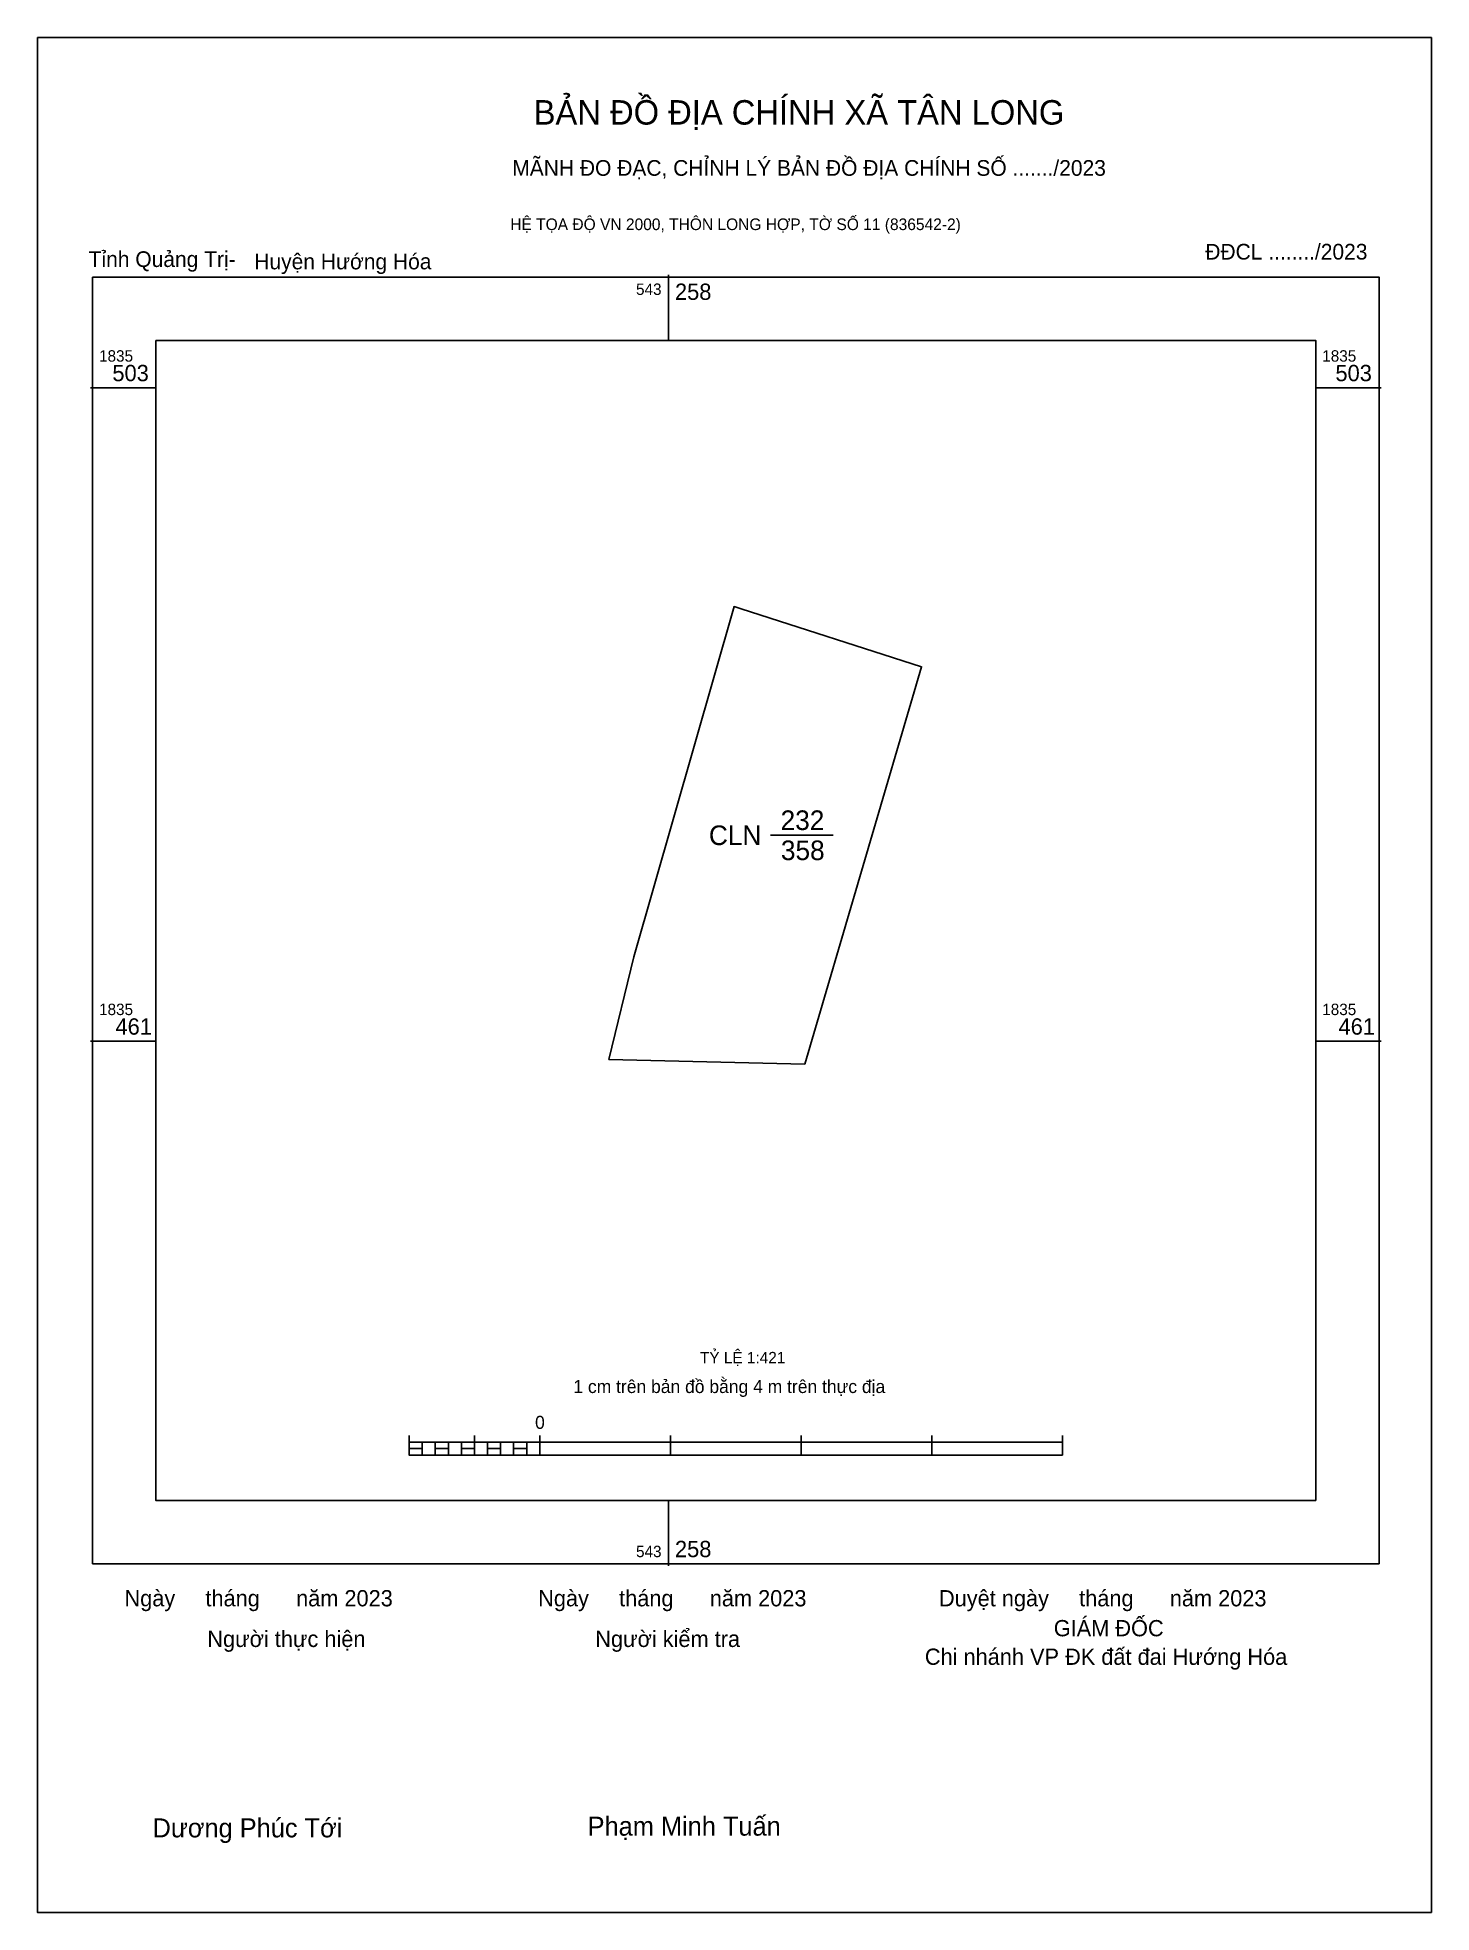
# Model space of a CAD drawing. Extents: x 543218 to 543308, y 1835405 to 1835526.
import ezdxf

# ---------------------------------------------------------------- set-up
doc = ezdxf.new("R2010")
doc.units = 0
for name, color, linetype in [('Level 10', 7, 'Continuous'), ('Level 13', 7, 'Continuous'), ('Level 15', 7, 'Continuous'), ('Level 27', 7, 'Continuous'), ('Level 6', 7, 'Continuous'), ('Level 62', 7, 'Continuous'), ('Level 63', 7, 'Continuous'), ('Level 9', 7, 'Continuous')]:
    doc.layers.add(name, color=color, linetype=linetype)

msp = doc.modelspace()

# ---------------------------------------------------------------- linework, layer by layer
at = {"layer": 'Level 10'}
msp.add_lwpolyline([(543254.64, 1835460.2), (543256.25, 1835466.82), (543262.72, 1835489.39), (543263.17, 1835489.24), (543274.81, 1835485.51), (543267.28, 1835459.9)], close=True, dxfattribs=at)
at = {"layer": 'Level 13'}
msp.add_line((543265.06, 1835474.65), (543269.11, 1835474.65), dxfattribs=at)
at = {"layer": 'Level 15'}
msp.add_lwpolyline([(543217.81, 1835526.07), (543307.68, 1835526.07), (543307.68, 1835405.22), (543217.81, 1835405.22)], close=True, dxfattribs=at)
at = {"layer": 'Level 27'}
for p, q in [((543262.72, 1835489.39), (543262.72, 1835489.39)), ((543256.25, 1835466.82), (543256.25, 1835466.82)), ((543254.64, 1835460.2), (543254.64, 1835460.2)), ((543267.28, 1835459.9), (543267.28, 1835459.9))]:
    msp.add_line(p, q, dxfattribs=at)
at = {"layer": 'Level 62'}
msp.add_lwpolyline([(543225.44, 1835506.55), (543300.22, 1835506.55), (543300.22, 1835431.78), (543225.44, 1835431.78)], close=True, dxfattribs=at)
at = {"layer": 'Level 63'}
for p, q in [((543258.49, 1835510.77), (543258.49, 1835506.55)), ((543221.23, 1835503.5), (543225.44, 1835503.5)), ((543300.22, 1835503.5), (543304.43, 1835503.5)), ((543221.23, 1835461.38), (543225.44, 1835461.38)), ((543300.22, 1835461.38), (543304.43, 1835461.38)), ((543241.77, 1835435.97), (543241.77, 1835434.7)), ((543245.98, 1835435.97), (543245.98, 1835434.7)), ((543250.19, 1835435.97), (543250.19, 1835434.7)), ((543258.62, 1835435.97), (543258.62, 1835434.7)), ((543267.04, 1835435.97), (543267.04, 1835434.7)), ((543275.47, 1835435.97), (543275.47, 1835434.7)), ((543283.89, 1835435.97), (543283.89, 1835434.7)), ((543241.77, 1835435.54), (543283.89, 1835435.54)), ((543241.77, 1835434.7), (543283.89, 1835434.7)), ((543242.61, 1835435.54), (543242.61, 1835434.7)), ((543243.45, 1835435.54), (543243.45, 1835434.7)), ((543244.3, 1835435.54), (543244.3, 1835434.7)), ((543245.14, 1835435.54), (543245.14, 1835434.7)), ((543245.98, 1835435.54), (543245.98, 1835434.7)), ((543246.82, 1835435.54), (543246.82, 1835434.7)), ((543247.67, 1835435.54), (543247.67, 1835434.7)), ((543248.51, 1835435.54), (543248.51, 1835434.7)), ((543249.35, 1835435.54), (543249.35, 1835434.7)), ((543250.19, 1835435.54), (543250.19, 1835434.7)), ((543258.49, 1835431.78), (543258.49, 1835427.57))]:
    msp.add_line(p, q, dxfattribs=at)
for points in [[(543221.36, 1835510.63), (543304.3, 1835510.63), (543304.3, 1835427.7), (543221.36, 1835427.7)], [(543241.77, 1835435.12), (543242.61, 1835435.12), (543242.61, 1835434.7), (543241.77, 1835434.7)], [(543241.77, 1835435.12), (543242.61, 1835435.12), (543242.61, 1835434.7), (543241.77, 1835434.7)], [(543243.45, 1835435.12), (543244.3, 1835435.12), (543244.3, 1835434.7), (543243.45, 1835434.7)], [(543245.14, 1835435.12), (543245.98, 1835435.12), (543245.98, 1835434.7), (543245.14, 1835434.7)], [(543246.82, 1835435.12), (543247.67, 1835435.12), (543247.67, 1835434.7), (543246.82, 1835434.7)], [(543248.51, 1835435.12), (543249.35, 1835435.12), (543249.35, 1835434.7), (543248.51, 1835434.7)]]:
    msp.add_lwpolyline(points, close=True, dxfattribs=at)

# ---------------------------------------------------------------- texts
at = {"layer": 'Level 13'}
for s, p in [('232', (543265.72, 1835474.99)), ('CLN', (543261.1, 1835474.02)), ('358', (543265.74, 1835473.05))]:
    msp.add_text(s, height=1.264, dxfattribs=at).set_placement(p)
at = {"layer": 'Level 6'}
msp.add_text('TỶ LỆ 1:421', height=0.7405, dxfattribs=at).set_placement((543260.52, 1835440.61))
at = {"layer": 'Level 63'}
for s, height, p in [('BẢN ĐỒ ĐỊA CHÍNH XÃ TÂN LONG', 1.5769, (543249.8, 1835520.46)), ('MÃNH ĐO ĐẠC, CHỈNH LÝ BẢN ĐỒ ĐỊA CHÍNH SỐ ......./2023', 1.0119, (543248.42, 1835517.16)), ('HỆ TỌA ĐỘ VN 2000, THÔN LONG HỢP, TỜ SỐ 11 (836542-2)', 0.749, (543248.29, 1835513.66)), ('543', 0.737, (543256.4, 1835509.48)), ('258', 1.053, (543258.91, 1835509.16)), ('1835', 0.737, (543221.78, 1835505.18)), ('1835', 0.737, (543300.64, 1835505.18)), ('503', 1.053, (543222.64, 1835503.92)), ('503', 1.053, (543301.49, 1835503.92)), ('1835', 0.737, (543221.78, 1835463.06)), ('1835', 0.737, (543300.64, 1835463.06)), ('461', 1.053, (543222.84, 1835461.8)), ('461', 1.053, (543301.69, 1835461.8)), ('1 cm trên bản đồ bằng 4 m trên thực địa', 0.8425, (543252.36, 1835438.7)), ('0', 0.842, (543249.89, 1835436.39)), ('543', 0.737, (543256.4, 1835428.12)), ('258', 1.053, (543258.91, 1835428.12)), ('Ngày     tháng      năm 2023', 1.0482, (543223.42, 1835424.95)), ('Ngày     tháng      năm 2023', 1.0482, (543250.09, 1835424.95)), ('Duyệt ngày     tháng      năm 2023', 1.0482, (543275.93, 1835424.95)), ('GIÁM ĐỐC', 1.048, (543283.33, 1835423.02)), ('Người thực hiện', 1.0482, (543228.76, 1835422.33)), ('Người kiểm tra', 1.0482, (543253.77, 1835422.33)), ('Chi nhánh VP ĐK đất đai Hướng Hóa', 1.0482, (543275.02, 1835421.18)), ('Dương Phúc Tới', 1.2226, (543225.23, 1835410.06)), ('Phạm Minh Tuấn', 1.2226, (543253.28, 1835410.17))]:
    msp.add_text(s, height=height, dxfattribs=at).set_placement(p)
at = {"layer": 'Level 9'}
for s, p in [('Tỉnh Quảng Trị-', (543221.11, 1835511.28)), ('Huyện Hướng Hóa', (543231.79, 1835511.13)), ('ĐĐCL ......../2023', (543293.1, 1835511.76))]:
    msp.add_text(s, height=1.0119, dxfattribs=at).set_placement(p)

doc.saveas('drawing.dxf')
